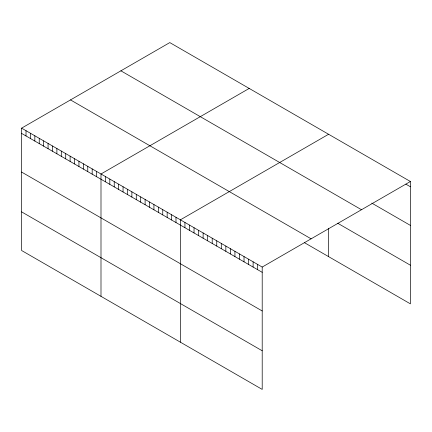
<?xml version="1.0" encoding="UTF-8"?>
<svg xmlns="http://www.w3.org/2000/svg" width="432" height="432" viewBox="0 0 432 432"><rect width="100%" height="100%" fill="white"/><g stroke="black" fill="none" stroke-linecap="round" stroke-linejoin="round"><path stroke-width="0.65" d="M21.6 128.147L262.202 267.057L262.202 389.41L21.6 250.501L21.6 128.147L169.798 42.59L410.4 181.499L410.4 303.853L304.333 242.617M249.199 88.43L100.996 173.988L100.996 296.341M328.595 134.266L180.398 219.829L180.398 342.182M262.202 267.057L410.4 181.499M405.853 184.135L410.4 186.759M371.768 203.099L410.4 225.401M120.895 70.821L361.492 209.731M337.684 223.231L410.4 265.21M70.508 99.916L311.105 238.826M21.6 133.412L262.202 272.322M21.6 172.055L262.202 310.964M21.6 211.864L262.202 350.773M328.595 228.247L328.595 256.619M257.656 264.438L257.656 269.698M253.114 261.814L253.114 267.073M248.567 259.189L248.567 264.449M244.021 256.565L244.021 261.83M239.479 253.94L239.479 259.205M234.932 251.316L234.932 256.581M230.386 248.692L230.386 253.957M225.844 246.067L225.844 251.332M221.297 243.443L221.297 248.708M216.756 240.818L216.756 246.083M212.209 238.199L212.209 243.459M207.662 235.575L207.662 240.835M203.121 232.951L203.121 238.21M198.574 230.326L198.574 235.591M194.033 227.702L194.033 232.967M189.486 225.077L189.486 230.342M184.939 222.453L184.939 227.718M175.986 217.285L175.986 222.545M171.574 214.736L171.574 220.001M167.162 212.188L167.162 217.453M162.751 209.644L162.751 214.909M158.344 207.095L158.344 212.36M153.932 204.552L153.932 209.812M149.521 202.003L149.521 207.268M145.109 199.454L145.109 204.719M140.697 196.911L140.697 202.176M136.285 194.362L136.285 199.627M131.873 191.819L131.873 197.078M127.467 189.27L127.467 194.535M123.055 186.721L123.055 191.986M118.643 184.178L118.643 189.443M114.232 181.629L114.232 186.894M109.82 179.086L109.82 184.345M105.408 176.537L105.408 181.802M96.59 171.445L96.59 176.704M92.178 168.896L92.178 174.161M87.766 166.352L87.766 171.612M83.354 163.804L83.354 169.069M78.943 161.255L78.943 166.52M74.531 158.711L74.531 163.971M70.119 156.163L70.119 161.428M65.713 153.619L65.713 158.879M61.301 151.07L61.301 156.335M56.889 148.522L56.889 153.787M52.477 145.978L52.477 151.238M48.065 143.429L48.065 148.694M43.654 140.881L43.654 146.146M39.242 138.337L39.242 143.602M34.835 135.788L34.835 141.053M30.424 133.245L30.424 138.505M26.012 130.696L26.012 135.961"/></g></svg>
